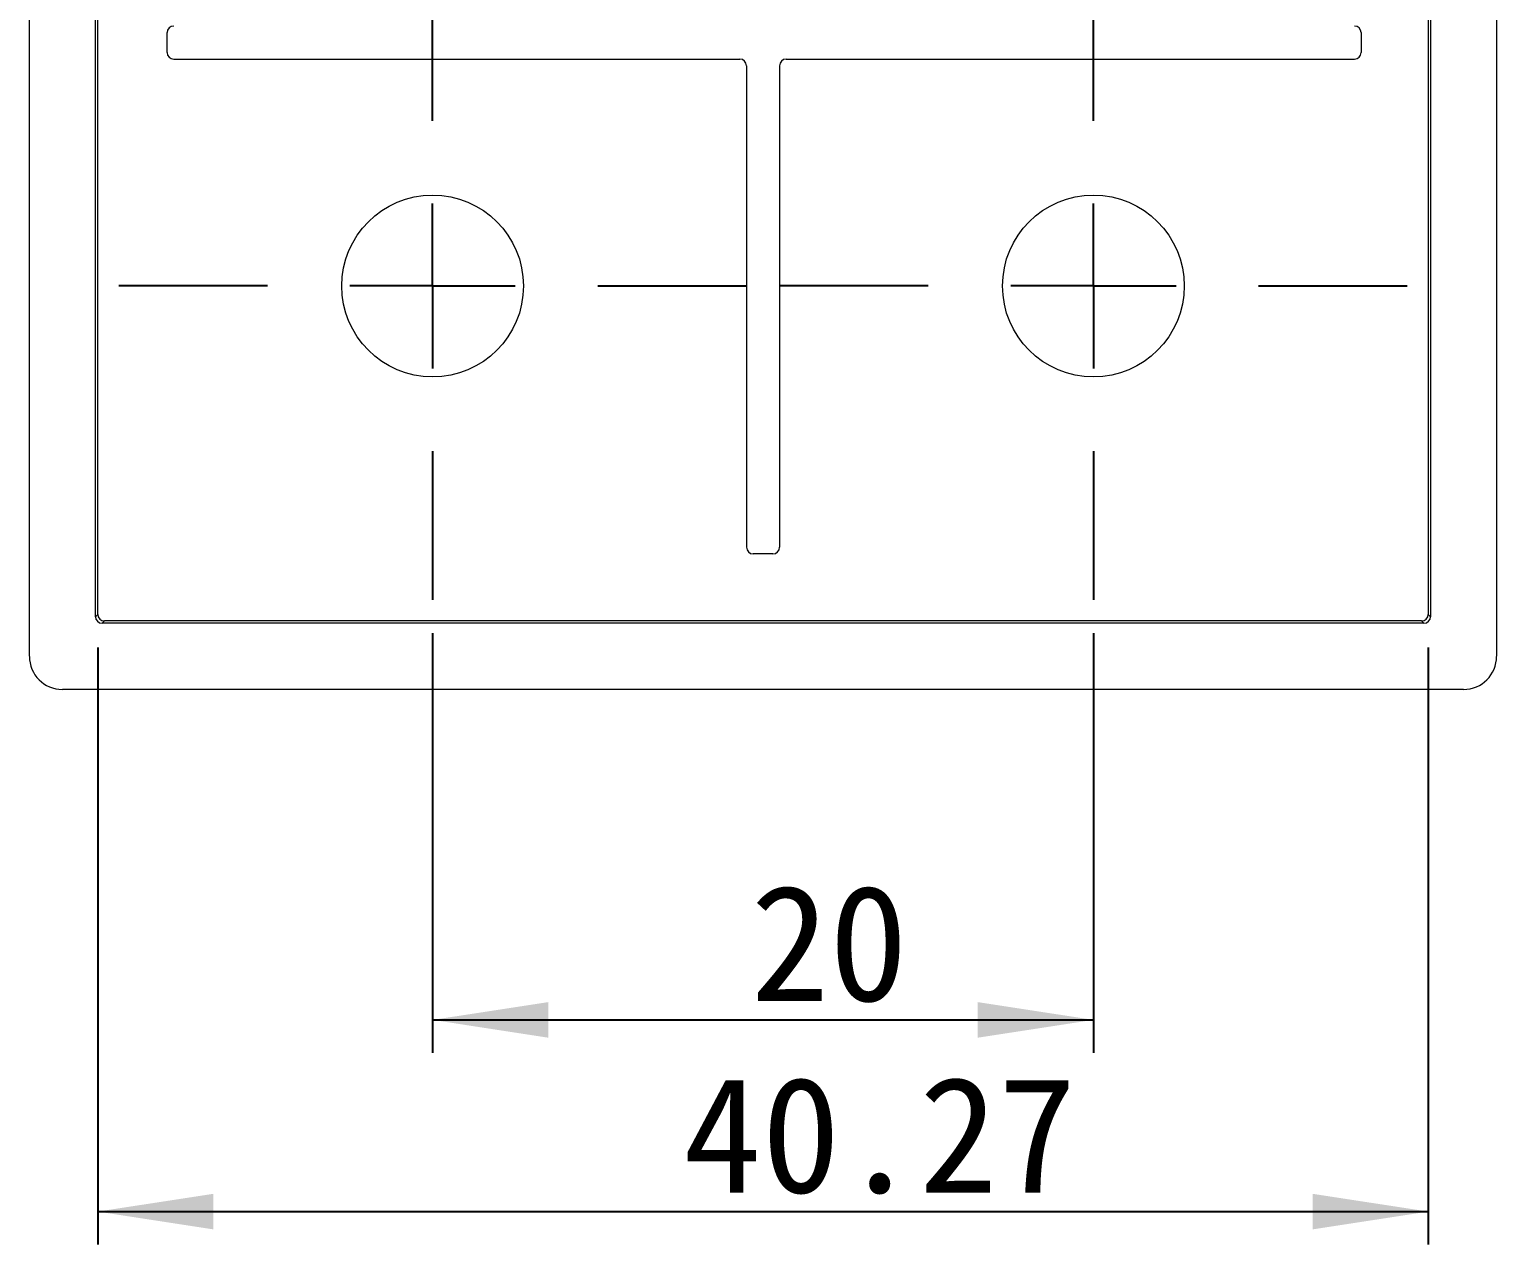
# Model space of a CAD drawing. Header units: millimetres. Extents: x 2 to 295, y 1 to 209.
# Drawn here: x 217.43 to 261.84, y 87.72 to 124.49 of the extents above; entities that cross this region are included whole.
import ezdxf

# ---------------------------------------------------------------- set-up
doc = ezdxf.new("R2010")
doc.units = ezdxf.units.MM
doc.layers.add('SLD-0', color=179, linetype='Continuous')
doc.styles.add('SLDTEXTSTYLE0', font='SIMSUN.TTC', dxfattribs={"width": 0.67})
doc.styles.add('SLDTEXTSTYLE15', font='SIMSUN.TTC')
doc.dimstyles.new('SLDDIMSTYLE0', dxfattribs={"dimtxt": 3.5, "dimasz": 3.5, "dimexe": 0, "dimexo": 0.0625, "dimgap": 0.875, "dimtad": 2, "dimrnd": 1e-09, "dimzin": 12, "dimdsep": 46, "dimtxsty": 'SLDTEXTSTYLE0', "dimsah": 1, "dimcen": 0.09, "dimadec": 0, "dimazin": 3, "dimtfac": 1, "dimtofl": 0, "dimtmove": 0, "dimatfit": 3, "dimfxl": 0, "dimfrac": 2, "dimtolj": 1, "dimtzin": 12, "dimarcsym": 0})

# ---------------------------------------------------------------- blocks, each defined once
blk = doc.blocks.new('_D_3')
at = {"layer": 'SLD-0', "color": 5}
for p, q in [((229.635, 106.223), (229.635, 93.518)), ((249.635, 106.223), (249.635, 93.518)), ((229.635, 94.518), (249.635, 94.518))]:
    blk.add_line(p, q, dxfattribs=at)
for points in [[(229.635, 94.518), (233.135, 93.979), (233.135, 95.056)], [(249.635, 94.518), (246.135, 95.056), (246.135, 93.979)]]:
    blk.add_solid(points, dxfattribs=at)
at = {"layer": 'SLD-0', "color": 5, "insert": (239.256, 98.591), "char_height": 3.5, "attachment_point": 1, "style": 'SLDTEXTSTYLE15'}
blk.add_mtext('20', dxfattribs=at)
blk = doc.blocks.new('_D_4')
at = {"layer": 'SLD-0', "color": 5}
for p, q in [((219.5, 105.788), (219.5, 87.718)), ((259.77, 105.788), (259.77, 87.718)), ((219.5, 88.718), (259.77, 88.718))]:
    blk.add_line(p, q, dxfattribs=at)
for points in [[(219.5, 88.718), (223, 88.179), (223, 89.256)], [(259.77, 88.718), (256.27, 89.256), (256.27, 88.179)]]:
    blk.add_solid(points, dxfattribs=at)
at = {"layer": 'SLD-0', "color": 5, "insert": (237.214, 92.791), "char_height": 3.5, "attachment_point": 1, "style": 'SLDTEXTSTYLE15'}
blk.add_mtext('40.27', dxfattribs=at)
blk = doc.blocks.new('SW_CENTERMARKSYMBOL_3')
at = {"layer": 'SLD-0', "color": 0}
for p, q in [((0, 5), (0, 9.5)), ((0, 0), (0, 2.5)), ((-5, 0), (-9.5, 0)), ((0, 0), (-2.5, 0)), ((0, 0), (0, -2.5)), ((0, 0), (2.5, 0)), ((5, 0), (9.5, 0)), ((0, -5), (0, -9.5))]:
    blk.add_line(p, q, dxfattribs=at)
blk = doc.blocks.new('SW_CENTERMARKSYMBOL_4')
at = {"layer": 'SLD-0', "color": 0}
for p, q in [((0, 5), (0, 9.515)), ((0, 0), (0, 2.5)), ((-5, 0), (-9.5, 0)), ((0, 0), (-2.5, 0)), ((0, 0), (0, -2.5)), ((0, 0), (2.5, 0)), ((5, 0), (9.5, 0)), ((0, -5), (0, -9.5))]:
    blk.add_line(p, q, dxfattribs=at)

msp = doc.modelspace()

# ---------------------------------------------------------------- linework, layer by layer
at = {"color": 7, "linetype": 'Continuous', "lineweight": 15}
for p, q in [((217.43, 105.518), (217.43, 130.723)), ((219.5, 106.788), (219.5, 130.736)), ((259.77, 130.736), (259.77, 106.788)), ((261.84, 130.723), (261.84, 105.518)), ((219.43, 106.718), (219.43, 130.523)), ((259.839, 130.523), (259.839, 106.718)), ((221.6, 123.788), (221.6, 124.388)), ((257.739, 124.388), (257.739, 123.788)), ((221.8, 123.588), (238.935, 123.588)), ((240.335, 123.588), (257.539, 123.588)), ((239.135, 123.388), (239.135, 108.818)), ((240.135, 123.388), (240.135, 108.818)), ((239.935, 108.618), (239.335, 108.618)), ((219.43, 106.718), (219.5, 106.788)), ((219.7, 106.588), (219.63, 106.518)), ((259.57, 106.588), (219.7, 106.588)), ((259.639, 106.518), (259.57, 106.588)), ((259.77, 106.788), (259.839, 106.718)), ((259.639, 106.518), (219.63, 106.518)), ((260.84, 104.518), (218.43, 104.518))]:
    msp.add_line(p, q, dxfattribs=at)
for centre in [(229.635, 116.723), (249.635, 116.723)]:
    msp.add_circle(centre, 2.75, dxfattribs=at)
for centre, start, end in [((221.8, 124.388), 90, 180), ((257.539, 124.388), 0, 90), ((221.8, 123.788), 180, 270), ((238.935, 123.388), 0, 90), ((240.335, 123.388), 90, 180), ((257.539, 123.788), 270, 0), ((239.335, 108.818), 180, 270), ((239.935, 108.818), 270, 0)]:
    msp.add_arc(centre, 0.2, start, end, dxfattribs=at)
for centre, major_axis in [((219.631, 106.718), (-0.141, -0.141)), ((219.7, 106.788), (-0.141, -0.141)), ((259.569, 106.788), (0.141, -0.141)), ((259.639, 106.718), (0.141, -0.141)), ((218.43, 105.518), (-0.707, -0.707)), ((260.839, 105.518), (0.707, -0.707))]:
    msp.add_ellipse(centre, major_axis=major_axis, ratio=0.999695, start_param=5.497939, end_param=7.068431, dxfattribs=at)

# ---------------------------------------------------------------- block references
at = {"layer": 'SLD-0', "color": 1}
for name, p in [('SW_CENTERMARKSYMBOL_4', (229.635, 116.723)), ('SW_CENTERMARKSYMBOL_3', (249.635, 116.723))]:
    msp.add_blockref(name, p, dxfattribs=at)

# ---------------------------------------------------------------- dimensions: what is measured, and where the dimension line sits
at = {"layer": 'SLD-0', "color": 5}
for base, p1, p2, picture, middle in [((249.635, 94.518), (229.635, 107.223), (249.635, 107.223), '_D_3', (240.617, 94.518)), ((259.77, 88.718), (219.5, 106.788), (259.77, 106.788), '_D_4', (240.617, 88.718))]:
    dim = msp.add_linear_dim(base=base, p1=p1, p2=p2, dimstyle='SLDDIMSTYLE0', dxfattribs=at)
    dim.commit()
    dim.dimension.update_dxf_attribs({"geometry": picture, "text_midpoint": middle, "dimtype": 160})

doc.saveas('drawing.dxf')
